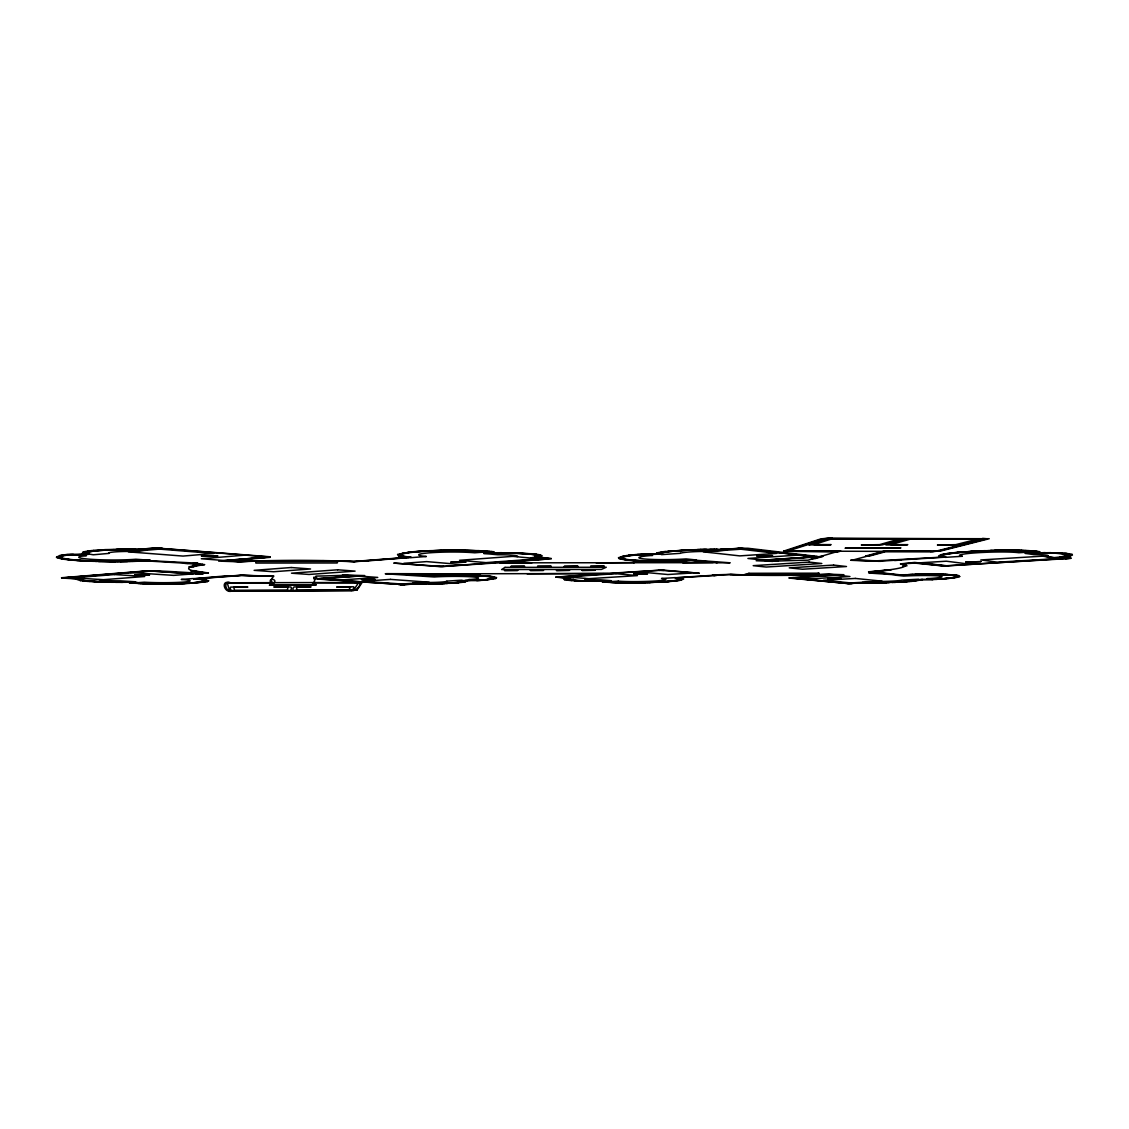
<?xml version="1.0" encoding="UTF-8"?>
<svg xmlns="http://www.w3.org/2000/svg" width="1129" height="1129" viewBox="0 0 1129 1129"><rect width="100%" height="100%" fill="white"/><g stroke="black" fill="none" stroke-linecap="round" stroke-linejoin="round"><path stroke-width="1.5" d="M659.943 554.014L655.455 554.099L657.022 552.914M270.678 582.677C267.898 577.187 278.101 579.36 273.825 582.86M272.456 582.79C268.406 578.909 276.337 575.353 273.02 576.044A104.108 7.832 -0.1 0 1 242.241 575.211L229.624 575.973M274.022 582.846L227.338 583.213L229.568 590.538L231.713 590.721M56.492 557.176L59.893 555.51M783.54 551.164L820.966 538.843L829.646 538.081M312.55 582.776L358.359 582.931M313.89 582.691L316.035 576.1A106.041 7.974 -0.1 0 0 347.323 575.141L364.709 575.564L318.83 578.725L320.199 579.064M315.697 582.564L312.394 582.762M815.787 556.738L740.864 548.426M817.805 556.71L822.942 556.357L815.392 558.573L811.525 558.573L817.1 556.936L764.291 560.379L778.064 561.184L767.014 560.365M397.507 554.537L398.636 555.934M358.359 582.959L353.645 590.171L351.458 590.382M356.962 590.171L361.873 582.903L356.595 582.606M618.396 557.754L623.208 556.117M714.064 575.211L675.255 577.78M483.664 552.377L489.111 551.855L488.25 551.756A48.716 4.022 -0.4 0 0 420.877 551.587A48.716 4.022 -0.4 0 0 410.462 557.204L411.196 557.345M1028.307 552.504L1036.888 552.843M555.736 577.117L603.648 573.673M356.891 590.213L294.655 590.453C291.748 591.455 292.693 585.852 295.346 586.911L311.096 586.882L297.026 587.136L296.377 590.241L348.72 590.086L350.611 586.995L336.682 587.038L352.46 586.77C355.804 585.852 352.869 590.862 350.738 590.284M534.779 557.303L540.918 556.823M809.041 544.813L829.166 538.688M915.125 581.026L922.83 579.544L919.119 579.629A34.039 2.216 -1.3 0 1 867.594 582.536L864.927 582.649L870.007 582.691M483.776 552.476L491.962 552.758M959.692 576.58L959.043 575.649M89.262 554.212C87.977 554.522 80.808 554.678 82.657 552.236M815.717 556.78L800.588 554.932L747.92 558.46L763.317 560.139L815.618 556.682L812.711 557.176M531.801 562.962L499.512 562.679L551.319 558.784M1035.11 551.827L1034.587 551.742A47.855 3.613 -1.7 0 0 973.113 551.573A47.855 3.613 -1.7 0 0 945.552 556.964L945.806 557.091M397.704 554.381L411.789 551.841M78.79 579.064L82.996 580.673M809.056 544.855L829.9 544.982L831.127 544.601L813.924 544.587L831.17 539.069L898.882 539.126L879.646 544.63L861.3 544.997L881.876 544.954L904.004 538.858M959.678 576.58L957.35 577.286M411.154 557.43L367.927 560.845M596.225 562.905L634.371 562.567L633.637 562.877M193.638 578.697L194.484 578.895A42.676 2.921 0.1 0 1 192.734 582.874A42.676 2.921 0.1 0 1 134.464 582.931L133.561 582.874L137.286 582.493L128.904 581.985A37.031 2.54 0.2 0 1 80.907 579.05L76.447 579.276L80.357 580.616M1028.223 552.391L1030.297 552.123M317.009 578.725L318.858 579.149M900.476 563.879L914.688 562.425L945.058 565.812M89.177 554.113A43.833 3.57 0.3 0 1 138.444 549.71L141.28 549.541L135.339 549.456M604.311 581.195C610.888 581.153 614.585 581.548 604.523 581.872M495.758 578.528L496.619 577.596L491.764 576.425M189.192 566.772L193.144 566.857M540.932 556.823L542.174 555.807L540.255 554.889M1030.297 552.349L1039.88 551.756L1039.132 551.601M1069.107 555.694L1070.066 554.593M903.892 538.928L826.724 538.632L787.802 551.008L840.752 551.037L837.718 552.025L783.625 551.248M189.206 566.772L200.313 564.542M83.363 551.968L84.266 551.714M152.725 571.076L200.369 574.266L202.98 574.054L198.549 573.758L208.442 572.925M495.744 578.528L483.268 580.221M657.036 552.914L661.608 551.94M1068.937 555.75L1066.637 556.301M837.478 551.502L808.025 560.182A102.231 7.409 -1.2 0 0 772.702 561.254M676.948 577.78L714.332 575.592M941.036 554.678L938.651 555.877L940.683 556.964M61.488 577.752L146.347 570.921L157.072 570.935C179.948 571.627 226.125 575.776 192.029 571.062M884.289 551.502L852.536 560.153A102.231 7.409 -1.2 0 1 880.07 561.169L945.665 557.133M193.652 578.697L227.635 575.734M207.2 581.647L208.766 580.743L202.627 579.248M1070.348 555.934L1072.423 555.087L1072.042 554.353M317.094 578.683L355.155 575.889M941.064 554.678L943.505 554.127M1070.334 555.934L1068.062 556.428M606.583 581.068L604.707 580.927A34.886 2.427 -0.8 0 1 570.06 578.062C569.101 577.709 562.792 577.78 564.232 579.544M679.954 580.01L681.86 578.965L676.948 577.822M84.28 551.714L87.935 551.037M660.451 552.589L657.163 554.071L637.998 554.395M207.186 581.661L185.198 583.425M660.465 552.589L661.269 552.42M789.185 577.836L836.49 575.014L829.222 574.294A102.231 7.409 -1.2 0 1 730.562 574.478L713.373 575.508M1069.092 558.375L1065.621 558.756M567.52 578.189L565.827 579.375M679.954 580.01L668.382 581.435M208.371 572.897L208.216 572.883A104.108 7.832 -0.1 0 1 194.682 570.695M955.684 577.286L958.225 576.326L956.207 575.465M227.677 576.27L241.281 575.324A106.041 7.974 -0.1 0 0 272.682 576.171M465.656 580.602L471.569 580.207M661.269 552.42L669.553 551.248M680.674 580.221L683.666 579.022L679.983 577.935M955.684 577.286L944.267 578.697M957.321 577.286L952.862 577.992M59.922 555.51L61.276 555.256M1066.637 556.301L1062.939 556.907M88.104 551.46L84.435 552.773L86.679 554.156L77.647 554.805M1070.701 558.432L945.806 565.784M465.106 581.929L467.505 580.602L477.652 580.602M943.534 554.127L947.739 553.45M270.283 557.331L229.116 560.746L238.6 561.466L271.355 560.746A104.108 7.832 -0.1 0 0 239.729 561.819L218.659 561.113L266.74 557.063L265.456 556.823M680.646 580.221L678.924 580.518M88.118 551.46L91.294 550.98M83.221 578.57L83.278 578.556A36.551 2.512 0.2 0 0 93.834 581.364A36.551 2.512 0.2 0 0 135.424 581.774L120.507 580.842A18.699 1.284 0.2 0 1 98.971 579.6M465.092 581.929L463.158 582.225M623.25 556.117L625.607 555.722M61.305 555.256L62.871 555.002M1066.976 556.611L1060.117 557.006A40.404 2.992 -1.7 0 0 1033.345 553.069L1031.497 552.998M227.649 576.27L195.515 578.711L201.71 579.403M627.385 555.778C608.983 559.053 634.526 560.661 638.661 560.661M661.622 551.94L666.181 551.333M602.307 581.76L607.106 581.449L604.057 581.195M467.434 580.56L463.652 580.588A34.801 2.399 -0.4 0 1 418.478 583.594L416.135 583.707L419.381 583.749M204.504 564.627L192.763 563.569L198.027 563.258L195.007 563.046L145.528 560.45A50.297 3.994 0.3 0 1 76.659 560.04A50.297 3.994 0.3 0 1 72.425 554.579L73.385 554.494M625.649 555.722L626.496 555.595M627.399 555.778L632.141 555.172M678.896 580.518L676.821 580.8M87.949 551.037L91.096 550.642M131.331 582.07L126.123 582.169M716.915 549.513L722.899 549.555L713.472 549.484M62.914 555.002L63.76 554.889M65.708 554.988C45.95 558.333 76.955 560.436 80.526 560.534M626.553 555.595L628.43 555.341M947.795 553.436L953.158 552.787M1062.939 556.907L1062.149 557.02L1068.937 558.079M530.658 557.867L530.743 557.853A40.362 3.288 -0.6 0 0 528.612 554.071A40.362 3.288 -0.6 0 0 483.664 553.436L497.649 554.762A20.647 1.679 -0.6 0 1 517.534 556.216A20.647 1.679 -0.6 0 1 517.11 556.597M463.144 582.225L457.88 582.79M202.726 564.542L202.881 564.528A106.041 7.974 -0.1 0 0 206.565 572.939L195.825 573.758M889.356 570.046L891.106 569.82L887.323 569.849A100.34 7.282 -1.2 0 1 868.54 571.81L874.382 572.699L868.822 572.953L870.501 573.137L900.857 575.169A40.799 2.695 -1.4 0 1 953.088 575.338A40.799 2.695 -1.4 0 1 933.288 579.318M889.342 570.06L887.069 570.343M63.803 554.875L65.68 554.649M65.708 554.988L79.722 554.706M91.294 550.98L104.489 549.922M527.13 573.8L607.882 573.405L662.356 570.046L699.345 573.236L660.394 570.23L557.613 577.117M952.834 577.992L948.487 578.471M628.486 555.327L629.474 555.214M676.779 580.8L675.213 580.983M887.041 570.343L882.13 570.893M682.735 562.835L713.147 562.496L689.89 560.492M953.553 552.97C951.295 553.817 939.13 553.478 941.854 556.653M629.53 555.214L630.546 555.087M573.814 577.596L573.885 577.596A34.434 2.385 -0.8 0 0 574.308 580.32A34.434 2.385 -0.8 0 0 611.424 580.729L600.713 579.826A17.612 1.228 -0.8 0 1 584.709 578.909M953.568 552.97L955.854 552.73M65.736 554.649L66.724 554.537M630.603 555.087L632.847 554.847M632.155 555.172L658.122 554.212M91.124 550.642L93.735 550.387M322.64 560.704L354.718 561.381L406.835 557.387L400.668 556.47M674.352 581.082L675.17 580.983M953.229 552.773L955.642 552.533M915.097 581.026L911.244 581.393M667.803 551.15L700.559 549.569M882.102 570.893L879.491 571.161M669.553 551.248L687.716 549.978M458.741 582.508L465.614 580.645M66.78 554.537L67.811 554.424M485.738 579.826L494.968 577.921L491.919 576.764M458.741 582.508L456.102 582.747M955.868 552.73L957.053 552.603M673.463 581.167L674.309 581.082M879.463 571.175L872.435 571.824M632.903 554.847L634.061 554.734M484.863 579.911L485.724 579.826M955.698 552.518L959.594 552.363M67.867 554.424L84.252 554.113M673.42 581.167L669.568 581.506M948.445 578.471L945.453 578.74M411.859 551.841L413.031 551.728M634.117 554.734L635.302 554.621M484.849 579.911L480.996 580.235M956.997 552.391L958.267 552.279M138.105 549.287L158.3 547.918M152.669 548.271L136.115 549.47M88.006 554.339L79.524 554.875M141.167 549.456L156.211 548.313M93.763 550.373L105.124 549.894M958.338 552.279L969.458 551.615M413.087 551.728L424.321 550.938M635.373 554.621L637.927 554.395M872.407 571.824L900.928 574.915M903.299 581.816L921.532 579.572M245.572 555.087L201.315 558.756L224.248 560.506L268.857 557.063L226.167 560.746L238.586 561.663M457.852 582.79L456.991 582.86M959.706 552.152L970.982 551.531M911.23 581.393L909.819 581.506M188.218 563.399L145.81 560.873M943.223 578.782L945.396 578.754M152.697 548.271L157.072 548.299M456.088 582.747L448.34 583.241M147.363 571.048L63.238 577.879L65.327 578.189M547.128 559.053C556.103 557.585 531.336 559.674 539.888 555.764M456.963 582.86L455.594 582.959M608.658 581.491L604.749 581.068M943.138 557.218L941.854 556.653M909.791 581.52L902.946 581.971M944.324 578.838L941.078 578.937M367.871 560.831L353.532 561.706M321.694 578.598L320.551 578.768L321.553 578.965M669.511 581.506L664.162 581.745M133.405 582.522L129.285 582.846L130.922 583.044M131.147 582.889L135.452 582.536L129.186 582.254M482.224 580.306L483.212 580.235M942.136 579.008L943.223 578.923M133.264 583.03L144.314 582.197A27.618 1.891 0.1 0 0 183.096 582.098A27.618 1.891 0.1 0 0 181.261 579.445L192.791 578.584A44.511 3.048 0.1 0 1 195.543 582.86A44.511 3.048 0.1 0 1 133.264 583.03L130.992 583.044M403.843 563.3L426.663 561.607L464.993 564.881M147.391 571.048L151.187 571.062M547.113 559.053L494.53 562.835L717.324 562.651L691.004 560.083A47.164 3.754 -1 0 1 628.98 559.702A47.164 3.754 -1 0 1 643.05 554.438M495.109 562.99L440.479 566.687L393.781 563.089L442.37 566.504L547.509 558.672L535.866 557.458M482.168 580.306L472.148 580.207M455.566 582.959L453.11 583.128M668.453 581.59L665.179 581.816M939.963 579.022L942.08 579.008M655.413 554L643.77 553.986M720.655 549.371L740.455 548.44M722.475 549.668L740.031 548.454M386.922 573.645L385.271 573.758L434.228 576.975A26.927 1.891 -0.5 0 1 472.317 576.891A26.927 1.891 -0.5 0 1 468.662 579.6L478.879 580.377A43.396 3.048 -0.5 0 0 484.948 576.002A43.396 3.048 -0.5 0 0 423.403 576.143M560.746 576.778L559.292 577.032L569.284 577.907M337.684 580.207L377.749 577.427L359.276 576.072L319.084 578.909L401.599 584.512M940.923 579.092L937.663 579.177M481.081 580.391L478.879 580.532M900.801 560.055L894.648 560.534M1037.749 551.827L1034.362 551.347M714.403 575.592L716.336 575.48M443.683 566.292L438.108 566.306M386.951 573.645L480.446 573.885M446.844 581.139L461.535 580.179A34.35 2.371 -0.4 0 1 451.36 582.874A34.35 2.371 -0.4 0 1 412.353 583.425L426.48 582.493A17.57 1.214 -0.4 0 0 446.774 581.223M416.248 583.679L402.94 584.512M464.979 580.475L474.081 580.137M418.196 583.862L403.688 584.61M938.594 579.248L939.737 579.177M690.736 573.066L667.874 574.52L637.278 571.726M793.306 577.568L791.358 578.104M794.223 577.653L792.445 577.935L849.587 583.411M970.136 551.404L972.521 551.432M665.122 581.816L661.904 581.872M938.524 579.248L927.092 578.641A26.419 1.736 -1.4 0 0 939.257 576.002A26.419 1.736 -1.4 0 0 903.694 576.086L896.341 575.282A42.563 2.808 -1.4 0 1 953.822 575.141A42.563 2.808 -1.4 0 1 934.036 579.389M478.823 580.532L476.565 580.518M658.899 570.413L664.134 570.413M915.661 563.188L944.253 566.095L1067.357 558.29L1060.343 557.204M936.11 579.403L937.296 579.332M903.285 581.816L897.541 582.127M971.744 551.305L974.087 551.347M452.574 583.157L451.007 583.256M881.114 561.296L878.531 561.311A100.34 7.282 -1.2 0 0 851.548 560.309L850.631 560.238L877.162 560.788M663.951 581.887L659.548 581.999M948.459 565.939L919.825 562.835L946.328 561.198L971.166 564.373M803.806 579.219L849.939 576.524L837.252 575.197M144.441 560.944L145.74 560.873M973.367 551.206L980.522 551.023M936.04 579.403L926.57 579.163M902.918 581.971L895.904 582.211M425.407 551.093C419.184 551.389 383.832 553.393 408.769 557.458L354.661 561.579M738.521 548.327L720.175 549.569M660.733 581.943L661.876 581.872M920.841 579.487L932.794 579.459M866.479 582.79L851.224 583.383M922.732 579.629L932.159 579.614M144.371 560.958L141.619 561.099M424.377 550.938L428.427 550.938M189.912 583.199L206.932 580.941L201.724 579.403M975.019 551.121L995.722 550.359M450.443 583.284L446.816 583.312M852.931 583.425L850.885 583.397M932.229 579.614L933.471 579.544M689.819 560.492L685.303 560.704M658.334 582.07L660.31 582.098M103.995 549.71L109.809 549.696M425.929 550.853L427.51 550.783M429.599 575.635L402.517 574.012M430.516 575.748L398.142 573.885L608.319 573.532M448.34 583.241L447.324 583.284M901.535 575.014L899.841 575.084M141.534 561.099L134.026 561.381M189.785 583.368L182.7 583.51M686.15 560.506L692.444 560.182M657.12 582.127L659.054 582.155M900.998 574.901L904.244 574.887M104.715 549.668L116.979 549.498M427.524 550.783L429.98 550.867M429.669 575.635L437.121 575.48M430.53 575.748L431.786 575.677M447.634 583.425L444.163 583.425M655.878 582.183L657.784 582.211M851.534 583.368L869.485 582.691M897.654 582.254L895.353 582.225M429.091 550.712L455.199 550.162M687.73 549.978L694.772 549.724M738.408 548.144L741.188 548.073M686.122 560.506L683.158 560.633M933.838 551.432L938.834 550.98L986.958 538.773L982.54 538.406M447.056 583.439L443.626 583.439M946.61 565.897L945.425 565.798M902.396 574.844L907.01 574.774M430.008 550.867L431.56 550.811M683.737 560.774L685.218 560.704M981.778 550.797L983.542 550.726M654.608 582.225L656.485 582.282M895.861 582.324L893.11 582.324M432.351 575.508L433.663 575.465M653.338 582.282L655.173 582.324M905.204 574.717L908.408 574.717M895.241 582.352L891.981 582.352M136.115 561.127L149.014 560.577M431.574 550.811L433.155 550.74M681.634 560.69L683.13 560.633M683.652 560.774L678.557 560.788M983.599 550.726L985.321 550.656M444.713 583.538L443.076 583.467M433.734 575.451L435.06 575.409M652.054 582.324L653.846 582.381M908.069 574.605L909.805 574.675M892.729 582.451L891.416 582.381M109.823 549.696L113.323 549.583M136.101 561.141L128.466 561.353M433.183 550.74L441.016 550.317M933.231 551.46L940.782 550.98L989.23 538.716L830.464 538.462M985.504 550.825L988.806 550.712M184.789 583.58L178.805 583.622M435.131 575.409L436.5 575.353M355.24 582.479L230.739 582.762C222.145 579.967 225.983 594.066 232.814 590.636M443.514 583.58L441.989 583.495M652.506 582.437L649.443 582.423M678.966 560.944L680.477 560.887M772.871 561.409L756.176 560.732L813.769 556.738L742.106 548.426M404.168 584.596L418.803 583.735M441.425 583.524L442.893 583.608M909.565 574.562L911.032 574.506M900.081 575.197L899.079 575.226M890.273 582.423L888.551 582.465M933.443 551.615L885.644 551.672L869.429 556.075L865.534 556.075L884.346 551.037L936.548 551.037L984.686 538.858L830.958 538.462M436.514 575.353L439.873 575.395M440.874 583.538L442.314 583.622L440.31 583.552M649.867 582.522L651.151 582.479M909.819 574.675L912.514 574.463L911.23 574.633M829.138 538.491L830.888 538.251M133.942 561.395L132.432 561.438M694.787 549.724L696.932 549.654M990.458 550.486L992.292 550.444M678.543 560.803L675.452 560.887M677.344 560.986L678.882 560.944M437.953 575.31L441.284 575.353M438.616 583.608L441.058 583.665M649.429 582.423L646.79 582.493M649.796 582.522L645.463 582.536M851.252 583.594L849.798 583.637M888.946 582.578L886.829 582.522M677.259 560.986L667.62 561.042M182.136 583.665L177.479 583.651M945.495 566.066L945.001 565.954M439.745 583.566L440.465 583.679M912.557 574.463L914.053 574.548M851.195 583.608L848.585 583.637M113.337 549.583L116.231 549.513M132.347 561.438L120.394 561.48M439.181 583.721L437.473 583.637M913.982 574.421L918.484 574.322M697.454 549.456L703.466 549.527M740.299 548.257L741.09 548.073M440.86 575.226L445.56 575.254M915.436 574.393L917.002 574.351M885.672 582.55L887.027 582.635M886.392 582.649L884.515 582.691M932.625 551.644L930.79 551.672M994 550.402L995.496 550.529M674.013 561.071L669.215 561.169M425.689 576.1L427.877 576.03A41.604 2.921 -0.5 0 1 484.863 576.199A41.604 2.921 -0.5 0 1 477.779 580.292M436.895 583.651L437.911 583.749M404.069 584.723L403.18 584.624M645.647 582.635L638.704 582.776M442.342 575.197L455.918 575.028M176.124 583.679L178.029 583.778M437.276 583.764L435.738 583.665M642.923 582.705L644.25 582.677M883.88 582.705L885.08 582.564M116.358 549.301L117.712 549.484M441.411 550.5L448.171 550.387M127.506 561.55L120.789 561.649M150.806 571.062L65.172 577.865L79.482 578.881M436.006 583.792L433.988 583.707M883.936 582.592L882.61 582.733M117.19 549.287L118.46 549.47M700.657 549.386L702.746 549.541M1034.799 552.871L1030.382 552.406M174.769 583.707L176.618 583.806M175.277 583.834L173.386 583.735M918.329 574.449L921.433 574.266M641.512 582.733L642.853 582.705M350.569 590.298C355.254 593.36 365.062 581.125 357.074 582.62M881.975 582.747L883.358 582.592M156.028 548.115L268.377 556.922L267.008 556.71M118.009 549.273L131.627 549.216M493.556 552.73C481.208 552.279 490.085 550.924 466.658 550.472M492.583 552.942L501.53 552.674M999.137 550.289L995.778 550.359L1000.957 550.26M1035.561 552.688L1037.918 552.66M692.627 560.026L730.138 562.807L716.096 562.792M127.958 582.141L130.004 582.141M173.852 583.848L169.195 583.792M919.923 574.294L922.845 574.252M433.409 583.707L434.707 583.82M403.406 584.737L401.67 584.624M881.072 582.635L882.201 582.62M881.932 582.747L880.07 582.776M118.841 549.258L121.396 549.23M703.071 549.343L704.186 549.513M494.008 552.928L494.728 552.914M669.13 561.169L665.898 561.212M944.437 565.968L916.55 562.976L902.466 563.865A102.231 7.409 -1.2 0 1 869.739 571.881L899.376 575.098M128.113 582.282L126.744 582.155M432.816 583.721L434.072 583.834M433.423 583.834L431.645 583.735M351.429 590.608L233.068 590.961M881.057 582.635L878.814 582.79M703.875 549.329L707.079 549.484M494.742 552.914L513.878 552.801M448.284 575.084L451.332 575.042M126.773 582.296L125.517 582.169M172.356 583.876L167.784 583.792M922.873 574.252L924.355 574.224M403.265 584.737L402.587 584.737M740.991 548.242L747.977 548.271L816.803 556.371M704.722 549.315L707.798 549.484M1002.566 550.246L1000.492 550.444M1037.593 552.829L1039.442 552.631M667.592 561.042L664.233 561.24M126.067 582.31L124.896 582.183M230.245 582.889C219.718 579.078 224.699 594.983 232.645 590.636M922.576 574.379L927.248 574.195M431.052 583.749L432.125 583.862M431.476 583.862L428.244 583.891M638.704 582.663L635.895 582.804M637.306 582.79L638.633 582.776M878.179 582.79L879.35 582.663M1002.115 550.416L1004.344 550.232M1038.285 552.829L1040.204 552.631M347.492 575L342.327 575.211L357.766 575.875M125.39 582.31L124.289 582.183M878.207 582.677L876.287 582.818M878.771 582.663L876.937 582.804M122.2 549.216L127.337 549.202M449.836 550.19L453.477 550.162M1039.668 552.815L1040.952 552.617M120.69 561.649L118.743 561.494M150.849 570.921L152.655 570.921M451.36 575.042L454.408 575.028M925.357 574.336L934.135 574.195M124.712 582.324L123.668 582.197M124.021 582.324L123.047 582.197M402.686 584.624L400.668 584.737M634.498 582.818L636.008 582.691M1003.737 550.402L1010.878 550.218M1040.345 552.801L1051 552.66M119.039 561.649L117.077 561.494M662.695 561.24L664.473 561.085M123.343 582.324L116.174 582.197M168.023 583.919L157.594 583.905M875.074 582.818L876.527 582.691M875.695 582.818L877.078 582.691M708.673 549.287L714.163 549.287M1041.023 552.801L1044.664 552.603M661.086 561.254L662.906 561.085M272.597 576.1L241.352 575.494L197.519 578.74L200.101 578.979M122.652 582.338L121.311 582.338M597.975 581.139L596.493 581.28M166.527 583.933L165.074 583.933M634.667 582.705L631.718 582.832M633.115 582.818L634.427 582.818M849.911 583.411L847.427 583.637L848.655 583.524M350.597 590.509L231.671 590.947M832.186 538.039L823.112 538.858L785.657 551.079L930.79 551.502M1005.346 550.387L1018.838 550.5M117.289 561.663L102.076 561.381M928.109 574.322L934.685 574.336M874.848 582.691L871.447 582.818M873.86 582.818L875.046 582.818M874.439 582.818L875.412 582.691M232.983 590.636L289.066 590.467C291.677 591.483 292.566 585.909 289.603 586.939L273.811 586.967L287.853 587.165L287.429 590.255L234.606 590.411L233.759 587.306L247.872 587.038L231.967 587.08C229.074 586.007 230.118 591.271 232.489 590.622M115.581 561.663L110.388 561.649M661.354 561.099L648.596 561.169M121.269 582.338L115.765 582.338M596.225 581.139L594.56 581.28M631.986 582.705L628.98 582.832M163.592 583.933L164.989 583.933M425.647 583.905L426.339 583.778M873.832 582.818L872.646 582.832M157.354 548.101L270.325 556.795M709.958 549.484L712.766 549.484M501.939 552.857L532.648 553.774M659.816 561.099L655.272 561.085M455.721 575.155L457.414 575.028M425.167 583.778L424.349 583.905M127.619 549.4L134.196 549.23M455.213 550.162L456.963 550.176M455.015 550.345L458.374 550.359M1044.353 552.801L1045.398 552.603M457.16 575.155L458.91 575.028M425.901 575.959L423.812 576.044M872.675 582.705L870.854 582.818M630.674 582.705L627.625 582.818M355.07 582.606L355.931 582.479M424.575 583.778L423.7 583.905M1010.907 550.218L1012.473 550.218M456.991 550.176L465.698 550.26M592.654 581.266L593.91 581.139M423.403 583.778L422.415 583.905M1045.652 552.801L1059.03 552.871M458.586 575.155L460.35 575.028M871.066 582.691L869.104 582.818M869.683 582.818L871.588 582.705M422.825 583.778L421.78 583.891M160.657 583.806L156.197 583.891M1012.501 550.218L1021.435 550.359M714.191 549.287L716.449 549.315M458.402 550.359L461.719 550.387M934.205 574.195L935.475 574.209M460.025 575.169L470.37 575.169M592.189 581.139L590.142 581.252M628.049 582.705L624.944 582.804M116.16 582.197L115.073 582.324M655.243 561.085L645.661 561.099M110.303 561.649L100.015 561.508M626.75 582.705L622.319 582.776M355.593 582.606L356.609 582.493M421.089 583.764L419.24 583.876M114.904 582.197L113.662 582.31M401.924 584.512L318.9 579.149M132.262 549.414L135.043 549.244M934.699 574.336L936.788 574.224M190.773 570.752L194.569 570.681M461.436 575.169L471.724 575.211M589.536 581.252L590.495 581.125M114.283 582.183L112.321 582.296M588.915 581.237L589.945 581.125M113.041 582.169L111.63 582.296M154.729 583.876L156.395 583.778M716.223 549.513L717.24 549.315M461.747 550.387L478.498 550.642M134.577 549.442L135.903 549.258M936.858 574.224L942.969 574.336M935.969 574.351L945.1 574.562M624.21 582.677L621.74 582.635M110.938 582.282L111.785 582.155M587.659 581.223L584.723 581.167M356.101 582.606L357.258 582.493M111.164 582.155L108.906 582.254M154.983 583.764L153.191 583.862M158.695 548.115L162.336 548.285M152.344 571.062L155.731 571.034M587.743 581.082L578.697 580.828M621.049 582.747L622.262 582.776M110.557 582.141L109.541 582.268M153.586 583.735L151.766 583.834M1050.633 552.857L1051.819 552.871M621.726 582.635L617.309 582.677M400.64 584.61L398.608 584.54M109.315 582.127L89.911 581.52M150.383 583.806L152.189 583.721M647.115 561.127L648.526 561.155M108.709 582.112L106.295 582.056M1051.819 552.871L1057.817 553.055M102.047 561.381L96.614 561.423M620.513 582.62L616.109 582.649M150.806 583.693L146.135 583.707M98.308 561.466L99.916 561.494M106.168 582.197L85.296 580.941M148.097 583.622L149.437 583.665M1018.852 550.5L1028.702 550.881M745.944 575.211L755.964 575.141A100.34 7.282 -1.2 0 1 731.832 574.351L712.427 574.943L714.078 575.155M583.538 581.153L582.437 581.11M513.737 552.998L525.775 553.506M644.222 561.057L646.536 560.944M745.916 575.211L739.58 575.028M148.082 583.622L144.752 583.665M1021.505 550.359L1025.471 550.486M96.529 561.409L94.949 561.367M470.962 575.338L474.378 575.282M582.409 581.11L577.117 580.927M645.153 560.901L639.917 560.718M642.81 561.014L644.151 561.057M943.025 574.336L945.241 574.407M97.136 561.268L93.284 561.311M616.998 582.536L612.666 582.522M616.053 582.635L611.565 582.479M472.247 575.367L479.373 575.48M145.401 583.552L142.819 583.467M143.383 583.622L144.681 583.665M642.74 561.014L638.746 560.859M93.199 561.311L86.834 561.071M143.312 583.622L140.702 583.538M739.551 575.014L730.11 574.633M93.933 561.169L83.744 560.915M474.448 575.296L475.676 575.338M945.298 574.407L946.314 574.449M142.79 583.467L136.863 583.368M862.358 582.366L862.457 582.366A33.602 2.187 -1.3 0 0 900.434 581.83A33.602 2.187 -1.3 0 0 918.583 579.205L901.859 580.137A17.189 1.115 -1.3 0 1 878.644 581.449M475.746 575.338L476.932 575.381M140.631 583.524L138.119 583.425M1025.541 550.5L1026.741 550.543M946.37 574.449L947.372 574.492M945.114 574.562L952.848 575.042M1059.058 552.871L1062.22 553.041M1057.831 553.055L1059.75 553.154M478.513 550.642L485.512 551.023M947.429 574.492L956.912 575.226M637.448 560.803L639.903 560.718M477.13 575.55L485.879 575.861M578.697 580.828L565.827 579.375M612.624 582.381L607.811 582.127M610.493 582.437L611.509 582.479M1026.811 550.543L1027.983 550.599M577.102 580.927L575.183 580.828M479.43 575.48L480.545 575.536M610.436 582.437L607.473 582.282M135.635 583.312L137.823 583.27M637.377 560.803L633.764 560.605M86.241 560.859L80.54 560.534M1028.039 550.599L1033.458 550.952M134.422 583.241L136.651 583.213M877.191 560.788L941.6 557.147L940.711 556.964M83.659 560.915L77.901 560.577M575.169 580.828L571.302 580.574M133.25 583.185L135.494 583.157M1059.764 553.154L1069.107 554.212M480.502 575.705L488.73 576.34M132.107 583.114L134.365 583.086M1062.248 553.041L1065.042 553.224M607.416 582.268L602.35 581.887M1028.717 550.881L1029.761 550.952M632.607 560.534L633.708 560.605M607.797 582.127L604.523 581.872M131.162 582.889L132.192 582.959M89.883 581.52L87.427 581.35M526.312 553.549L531.942 554.014M485.583 551.037L491.552 551.502M184.761 563.413L202.881 564.528M76.532 560.478L77.83 560.563M1029.775 550.952L1034.347 551.347M631.492 560.45L632.55 560.534M76.447 560.478L73.879 560.28M227.649 575.734L229.554 575.959M630.405 560.379L631.421 560.45M485.936 575.875L491.016 576.34M87.399 581.35L83.899 581.04M629.361 560.294L630.349 560.365M566.165 578.076L555.863 577.159M571.288 580.574L568.127 580.264M72.609 560.182L73.808 560.28M1065.056 553.224L1066.284 553.337M1033.515 550.952L1037.001 551.305M606.047 581.802L606.696 581.858A40.432 2.766 -0.9 0 0 660.804 581.802A40.432 2.766 -0.9 0 0 675.579 577.935L675.269 577.879M71.367 560.069L72.538 560.167M629.305 560.28L627.399 560.111M568.056 578.034L557.627 577.117M70.181 559.956L71.31 560.069M492.23 552.758L488.194 552.377L493.952 551.756M539.436 557.246L551.291 558.446M1066.312 553.337L1072.042 554.353M532.676 553.774L534.059 553.916M952.862 575.042L956.207 575.465M70.125 559.956L64.875 559.363M491.609 551.516L493.655 551.728M200.143 578.979L200.976 579.064M83.885 581.04L80.371 580.616M834.063 575.014L799.078 575.07A100.34 7.282 -1.2 0 0 828.757 574.181L843.913 574.717L790.822 577.949L847.385 583.51L789.058 578.062M627.357 560.111L620.343 559.038M531.957 554.014L534.948 554.381M534.088 553.916L534.948 554.014M201.018 579.064L202.585 579.248M84.943 580.899L82.996 580.673M488.73 576.34L491.905 576.764M534.963 554.014L536.176 554.156M568.113 580.264L567.252 580.165M678.868 577.78L679.954 577.921M1037.043 551.305L1039.103 551.601M816.874 556.371L817.833 556.625M536.19 554.17L540.241 554.889M63.958 559.25L64.833 559.363M63.083 559.109L63.901 559.236M1032.583 552.335L1035.081 552.702M1064.294 557.006L1071.238 558.051M534.948 554.381L539.182 555.313M566.702 580.08L564.966 579.756M63.041 559.109L61.488 558.855M957.463 575.31L958.323 575.465M61.446 558.841L57.254 557.754M61.7 578.034L78.776 579.036M489.266 553.041L491.708 553.154A40.884 3.331 -0.6 0 1 534.92 557.246L534.821 557.345M400.64 556.47L398.664 555.948M192.015 571.048L190.787 570.752M564.966 579.756L564.232 579.544M900.519 563.921L900.575 563.95A100.34 7.282 -1.2 0 1 902.904 566.193L906.982 565.812L904.625 563.865M620.315 559.038L618.692 558.418M1069.107 554.212L1069.996 554.537M57.24 557.74L56.492 557.176M1047.966 555.68A20.407 1.51 -1.7 0 1 1045.764 556.385L1054.317 557.599A39.882 2.95 -1.7 0 0 1064.435 553.958A39.882 2.95 -1.7 0 0 1025.047 553.337L1033.684 554.621A20.407 1.51 -1.7 0 1 1047.966 555.581M584.695 578.74A17.612 1.228 -0.8 0 1 585.161 578.528M659.929 554A41.194 3.359 -1.1 0 1 719.582 549.781M193.257 566.871A104.108 7.832 -0.1 0 1 204.603 564.641M322.513 560.732A104.108 7.832 -0.1 0 1 353.405 561.734M238.727 561.692A106.041 7.974 -0.1 0 1 354.605 561.607M756.825 555.905L772.49 555.595L756.825 555.905M564.302 566.377L577.78 566.208L564.302 566.377M375.11 579.445L361.336 579.572L375.11 579.502M569.51 570.3L556.385 570.512L569.51 570.357M965.845 562.03L980.903 561.621L965.845 562.03M582.028 570.427L595.138 570.272L582.028 570.427M201.399 555.905L217.897 555.962L201.498 555.835M590.636 566.335L604.1 566.179L590.636 566.335M313.763 577.413C313.128 582.183 320.848 576.115 313.763 577.413M316.092 584.85L269.492 585.203L316.092 584.85M337.853 561.381L337.162 562.99L255.86 563.061L255.704 561.452L337.853 561.381M633.623 574.04L647.552 573.871L633.708 573.984M450.683 562.284L465.995 562.214L450.781 562.228M827.67 578.655L841.034 578.401L827.755 578.598M504.522 570.498L517.661 570.427L504.522 570.498M511.028 566.377L524.533 566.306L511.028 566.377M530.376 570.455L543.486 570.385L530.376 570.455M537.587 566.349L551.051 566.278L537.587 566.349M134.774 574.732L149.48 574.873L134.774 574.732M982.413 538.942L957.787 544.997L937.423 545.025L955.741 544.658L977.234 539.21L910.327 539.14L890.781 544.63L907.772 544.644L906.375 545.011L885.912 544.926L908.097 538.787L982.385 538.97M505.002 567.379L501.615 569.552L601.447 569.411L606.259 567.252L505.002 567.379M748.936 573.292L744.59 574.605L814.235 574.492L819.188 573.179L748.936 573.292M846.327 547.875L845.085 548.242L900.942 547.89L846.327 547.875M108.892 553.408L93.34 554.776A43.269 3.528 0.3 0 1 97.913 550.698A43.269 3.528 0.3 0 1 146.911 550.006L131.063 551.432A22.128 1.806 0.3 0 0 108.92 553.408M159.372 549.103L128.353 551.869L183.025 556.075L213.875 553.464L159.372 549.103M149.748 570.949L130.23 572.502L173.626 575.381L193.059 573.885L149.748 570.949M114.481 574.548L73.145 577.822L103.445 579.685L144.71 576.51L114.481 574.548M426.254 556.498L411.803 557.599A50.819 4.191 -0.4 0 1 417.674 551.587A50.819 4.191 -0.4 0 1 489.915 551.629L474.73 552.801A31.541 2.597 -0.4 0 0 430.05 552.787A31.541 2.597 -0.4 0 0 426.254 556.498M291.197 567.52L254.124 570.343L273.599 571.74L310.546 568.974L291.197 567.52M512.749 556.371L459.517 560.294L485.936 562.623L538.787 558.813L512.749 556.371M337.684 569.792L291.494 573.193L309.05 574.463L355.085 571.119L337.684 569.792M680.364 553.323L661.65 554.635A40.658 3.302 -1.1 0 1 679.122 550.726A40.658 3.302 -1.1 0 1 726.399 550.063L707.177 551.432A20.802 1.693 -1.1 0 0 680.392 553.323M740.779 549.202L703.311 551.841L739.791 555.891L776.681 553.379L740.779 549.202M390.479 579.389L362.804 581.28L401.726 584.018L429.189 582.211L390.479 579.389M615.982 573.701L566.97 576.877L588.788 578.683L637.448 575.607L615.982 573.701M809.126 562.087L753.198 565.671L766.21 567.04L821.813 563.498L809.126 562.087M962.345 556.287L945.495 557.345A49.93 3.768 -1.7 0 1 970.164 551.573A49.93 3.768 -1.7 0 1 1036.535 551.615L1018.838 552.73A30.977 2.343 -1.7 0 0 977.742 552.716A30.977 2.343 -1.7 0 0 962.345 556.287M833.583 565.079L789.27 567.859L802.465 569.242L846.496 566.518L833.583 565.079M618.24 581.139L605.285 581.943A42.182 2.893 -0.9 0 0 663.471 581.788A42.182 2.893 -0.9 0 0 675.015 577.639L661.523 578.471A26.179 1.792 -0.9 0 1 654.453 581.054A26.179 1.792 -0.9 0 1 618.24 581.139M1042.49 556.16L980.819 559.942L997.726 562.2L1058.692 558.516L1042.49 556.16M855.33 578.429L823.549 580.264L850.701 582.931L882.059 581.167L855.33 578.429M86.354 555.595L70.704 554.452A52.47 4.163 0.3 0 0 77.026 560.294A52.47 4.163 0.3 0 0 150.467 560.309L135.847 559.236A32.558 2.583 0.3 0 1 90.151 559.236A32.558 2.583 0.3 0 1 86.354 555.595M652.491 555.412L641.879 554.311A49.21 3.923 -1 0 0 628.486 559.942A49.21 3.923 -1 0 0 696.014 559.956L686.079 558.911A30.539 2.427 -1 0 1 644.024 558.926A30.539 2.427 -1 0 1 652.491 555.412"/></g></svg>
